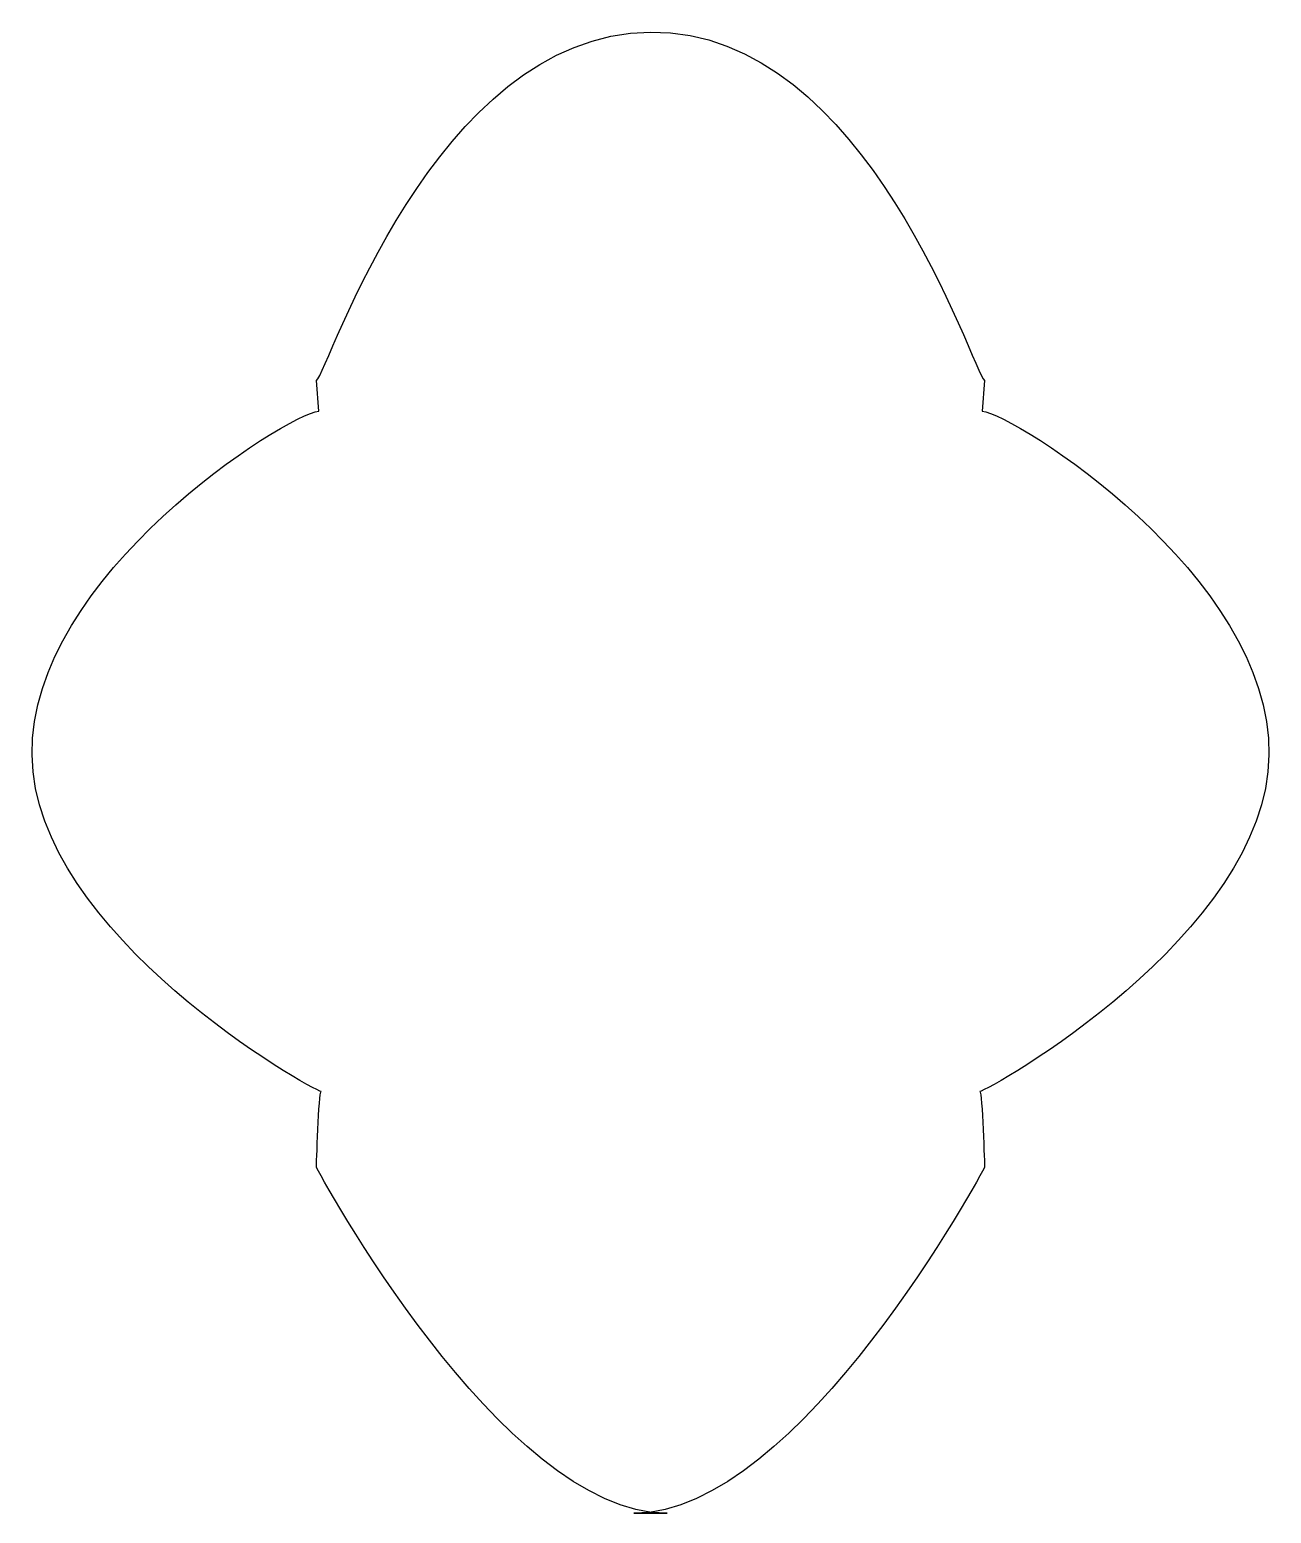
# Model space of a CAD drawing. Header units: centimetres. Extents: x -8.4 to 8.4, y -10.1 to 10.1.
import ezdxf

# ---------------------------------------------------------------- set-up
doc = ezdxf.new("R2010")
doc.units = ezdxf.units.CM
doc.header["$MEASUREMENT"] = 0
doc.layers.add('Camada 1', color=7, linetype='Continuous')

msp = doc.modelspace()

# ---------------------------------------------------------------- linework, layer by layer
at = {"layer": 'Camada 1'}
msp.add_open_spline([(-0.22554, -10.06892), (2.02987, -10.06892), (4.54305, -5.36476), (4.54305, -5.36476), (4.54305, -5.36476), (4.54305, -5.36476), (4.51082, -4.33371), (4.4786, -4.33371), (4.4786, -4.33371), (4.57525, -4.33371), (8.37726, -2.20717), (8.40946, 0.24157), (8.40946, 0.24157), (8.44166, 2.69031), (4.9297, 4.88128), (4.51082, 4.91351), (4.51082, 4.91351), (4.51082, 4.91351), (4.54305, 5.33237), (4.54305, 5.33237), (4.54305, 5.33237), (4.38195, 5.42902), (2.96425, 10.10096), (0, 10.06876), (0, 10.06876), (-2.96425, 10.03656), (-4.38196, 5.42902), (-4.54307, 5.33237), (-4.54307, 5.33237), (-4.54307, 5.33237), (-4.51084, 4.91351), (-4.51084, 4.91351), (-4.51084, 4.91351), (-4.9297, 4.88128), (-8.4417, 2.69032), (-8.4095, 0.24158), (-8.4095, 0.24158), (-8.3773, -2.20716), (-4.57529, -4.3337), (-4.47864, -4.3337), (-4.47864, -4.3337), (-4.51087, -4.3337), (-4.54309, -5.36475), (-4.54309, -5.36475), (-4.54309, -5.36475), (-4.54309, -5.36475), (-2.02992, -10.06891), (0.2255, -10.06891), (0.2255, -10.06891), (0.2255, -10.06891), (-0.22554, -10.06892), (-0.22554, -10.06892)], degree=3, knots=[0, 0, 0, 0, 0.07142857, 0.07142857, 0.07142857, 0.07142857, 0.14285714, 0.14285714, 0.14285714, 0.14285714, 0.21428571, 0.21428571, 0.21428571, 0.21428571, 0.28571429, 0.28571429, 0.28571429, 0.28571429, 0.35714286, 0.35714286, 0.35714286, 0.35714286, 0.42857143, 0.42857143, 0.42857143, 0.42857143, 0.5, 0.5, 0.5, 0.5, 0.57142857, 0.57142857, 0.57142857, 0.57142857, 0.64285714, 0.64285714, 0.64285714, 0.64285714, 0.71428571, 0.71428571, 0.71428571, 0.71428571, 0.78571429, 0.78571429, 0.78571429, 0.78571429, 0.85714286, 0.85714286, 0.85714286, 0.85714286, 1, 1, 1, 1], dxfattribs=at)

doc.saveas('drawing.dxf')
